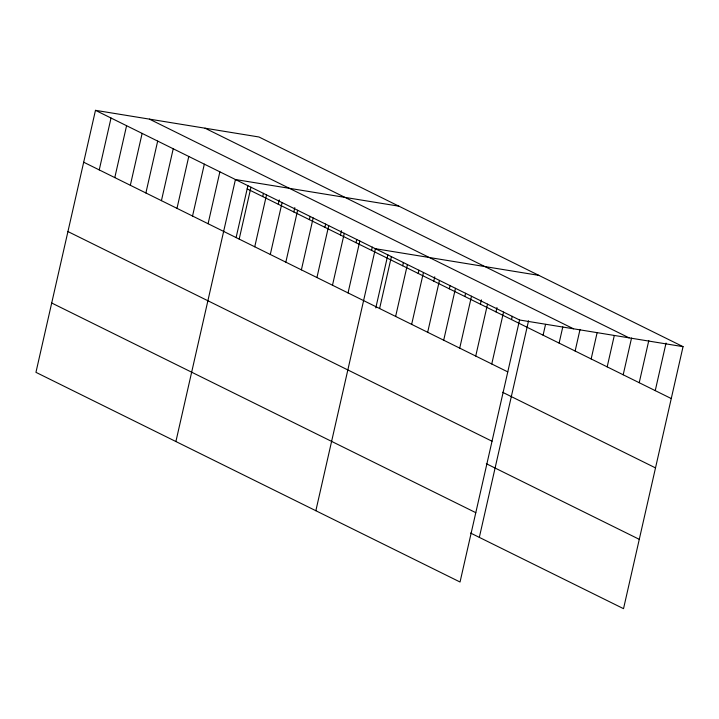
<?xml version="1.0" encoding="UTF-8"?>
<svg xmlns="http://www.w3.org/2000/svg" width="719" height="719" viewBox="0 0 719 719"><rect width="100%" height="100%" fill="white"/><g stroke="black" fill="none" stroke-linecap="round" stroke-linejoin="round"><path stroke-width="1.08" d="M95.474 110.331L35.95 372.343L460.043 582.013L519.567 320L95.474 110.331L258.957 136.987L683.05 346.657L623.526 608.669L470.586 533.058M99.24 169.909L111.032 118.015M114.788 177.602L126.58 125.708M130.337 185.286L142.128 133.392M145.885 192.98L157.677 141.086M161.433 200.664L173.225 148.77M176.991 208.348L188.773 156.454M192.539 216.042L204.331 164.148M208.088 223.726L219.879 171.832M175.903 441.529L235.428 179.525L398.91 206.182M236.093 237.638L247.902 185.637M239.184 239.103L250.976 187.21M262.714 196.575L263.451 193.33M254.742 246.788L266.524 194.894M278.271 204.259L279.251 199.936M270.29 254.481L282.082 202.587M293.819 211.952L294.799 207.62M285.838 262.165L297.63 210.272M309.368 219.637L310.105 216.392M301.387 269.859L313.178 217.965M324.916 227.321L325.653 224.076M316.935 277.543L328.727 225.649M340.464 235.014L341.453 230.691M332.493 285.227L344.275 233.333M356.013 242.698L356.75 239.454M348.041 292.921L359.833 241.027M371.57 250.392L372.307 247.147M315.848 510.724L375.381 248.711L538.855 275.368M375.794 307.912L387.856 254.832M379.614 308.523L391.397 256.629M402.667 265.76L403.404 262.516M395.63 316.45L407.421 264.556M418.215 273.454L418.952 270.209M411.654 324.368L423.446 272.474M433.764 281.138L434.752 276.815M427.67 332.286L439.462 280.392M449.321 288.822L450.058 285.587M443.695 340.213L455.487 288.319M464.869 296.516L465.606 293.271M459.72 348.131L471.502 296.237M480.418 304.2L481.397 299.877M475.735 356.049L487.527 304.155M495.966 311.893L496.955 307.561M491.76 363.976L503.552 312.082M511.515 319.578L512.252 316.333M479.33 537.381L528.546 320.782M543.088 335.189L545.55 324.377M559.112 343.107L562.797 326.893M575.128 351.025L580.044 329.41M591.153 358.952L597.049 333.005M607.178 366.87L614.296 335.521M623.193 374.788L631.552 338.029M639.218 382.715L648.799 340.545M655.243 390.633L666.046 343.062M519.567 320L683.05 346.657M205.005 128.189L629.098 337.858M149.426 119.129L573.519 328.799M247.165 188.881L671.258 398.551M83.692 162.224L507.785 371.894M502.572 392.277L655.503 467.889M67.937 231.563L492.03 441.232M486.341 463.719L639.272 539.331M51.705 303.005L475.798 512.674"/></g></svg>
